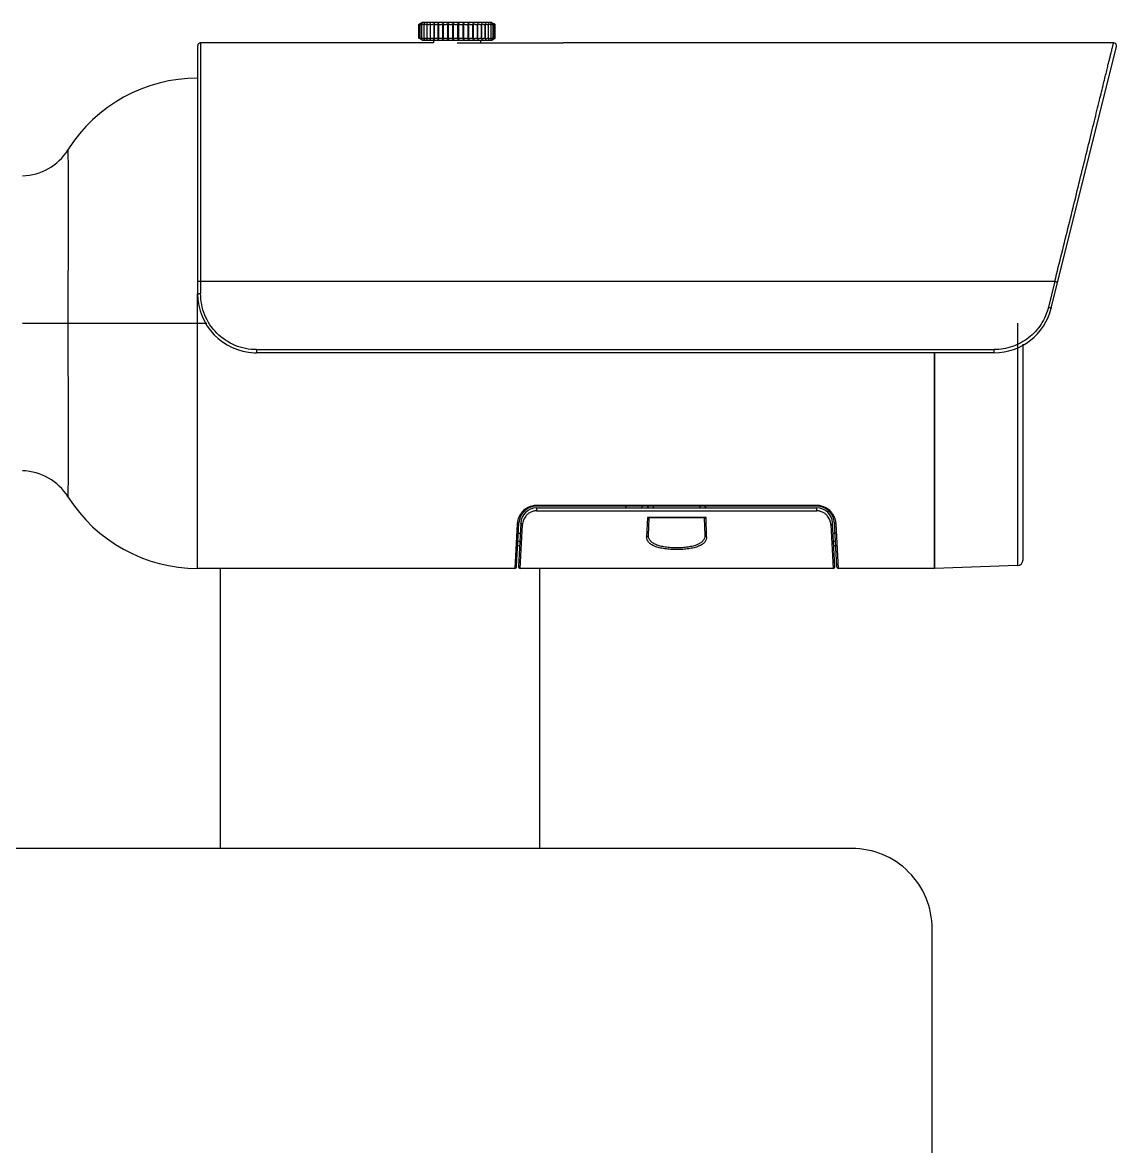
# Model space of a CAD drawing. Header units: millimetres. Extents: x 789 to 15176, y 607 to 3602.
# Drawn here: x 1492 to 2854, y 2115 to 3514 of the extents above; entities that cross this region are included whole.
import ezdxf

# ---------------------------------------------------------------- set-up
doc = ezdxf.new("R2010")
doc.units = ezdxf.units.MM
doc.layers.add('ASSEM_MEMBER_1', color=7, linetype='Continuous')

msp = doc.modelspace()

# ---------------------------------------------------------------- linework, layer by layer
for p, q in [((1738.6, 2485.9), (1738.6, 2834.4)), ((2136.2, 2485.9), (2136.2, 2834.4))]:
    msp.add_line(p, q)
msp.add_lwpolyline([(2524.5, 2485.9), (1259.6, 2485.9, 0.414214), (1159.6, 2385.9), (1159.6, 1212.7, 0.414214), (1259.6, 1112.7), (2524.5, 1112.7, 0.414214), (2624.5, 1212.7), (2624.5, 2385.9, 0.414214)], format="xyb", close=True)
at = {"layer": 'ASSEM_MEMBER_1', "color": 7, "linetype": 'Continuous'}
for p, q in [((1985.5, 3511), (1985.8, 3511.1)), ((1985.5, 3494), (1985.5, 3511)), ((1989.9, 3513.5), (1985.8, 3511.2)), ((1985.9, 3494), (1985.9, 3511)), ((1987.2, 3494), (1987.2, 3511)), ((1987.4, 3512), (1987.4, 3512)), ((1988.2, 3511.9), (1988.2, 3512)), ((1988.4, 3512), (1988.2, 3512)), ((1989.3, 3493.9), (1989.3, 3511.1)), ((2076.4, 3513.5), (1989.9, 3513.5)), ((1989.9, 3511.7), (1989.9, 3512)), ((1990.2, 3512), (1989.9, 3512)), ((1992.3, 3493.8), (1992.3, 3511.2)), ((1992.4, 3511.5), (1992.4, 3512)), ((1992.9, 3512), (1992.4, 3512)), ((1995.8, 3493), (1995.8, 3512)), ((1996.3, 3512), (1995.8, 3512)), ((1996.3, 3512), (1995.9, 3511.3)), ((1995.9, 3493.7), (1995.9, 3511.3)), ((1999.9, 3493), (1999.9, 3512)), ((2000.5, 3512), (1999.9, 3512)), ((2000.5, 3512), (2000.3, 3511.5)), ((2000.3, 3493.5), (2000.3, 3511.5)), ((2004.6, 3493), (2004.6, 3512)), ((2005.3, 3512), (2004.6, 3512)), ((2005.3, 3512), (2005.2, 3511.7)), ((2005.2, 3493.3), (2005.2, 3511.7)), ((2009.8, 3493), (2009.8, 3512)), ((2010.6, 3512), (2009.8, 3512)), ((2010.6, 3512), (2010.6, 3511.9)), ((2010.6, 3493.1), (2010.6, 3511.9)), ((2015.6, 3493), (2015.6, 3512)), ((2016.4, 3512), (2015.6, 3512)), ((2016.4, 3493), (2016.4, 3512)), ((2021.6, 3493), (2021.6, 3512)), ((2022.5, 3512), (2021.6, 3512)), ((2022.5, 3493), (2022.5, 3512)), ((2027.9, 3493), (2027.9, 3512)), ((2028.8, 3512), (2027.9, 3512)), ((2028.8, 3493), (2028.8, 3512)), ((2034.3, 3493), (2034.3, 3512)), ((2035.2, 3512), (2034.3, 3512)), ((2035.2, 3493), (2035.2, 3512)), ((2040.7, 3493), (2040.7, 3512)), ((2041.6, 3512), (2040.7, 3512)), ((2041.6, 3493), (2041.6, 3512)), ((2046.9, 3493), (2046.9, 3512)), ((2047.7, 3512), (2046.9, 3512)), ((2047.7, 3493), (2047.7, 3512)), ((2052.9, 3512), (2052.9, 3512)), ((2052.9, 3493), (2052.9, 3512)), ((2053.7, 3512), (2052.9, 3512)), ((2053.7, 3493), (2053.7, 3512)), ((2058.5, 3511.8), (2058.4, 3512)), ((2059.2, 3512), (2058.4, 3512)), ((2058.5, 3493.2), (2058.5, 3511.8)), ((2059.2, 3493), (2059.2, 3512)), ((2064.2, 3512), (2063.5, 3512)), ((2063.6, 3511.6), (2063.5, 3512)), ((2063.6, 3493.4), (2063.6, 3511.6)), ((2064.2, 3493), (2064.2, 3512)), ((2068.6, 3512), (2068, 3512)), ((2068.3, 3511.4), (2068, 3512)), ((2068.3, 3493.6), (2068.3, 3511.4)), ((2068.6, 3493), (2068.6, 3512)), ((2072.3, 3512), (2071.8, 3512)), ((2072.3, 3511.3), (2072.3, 3512)), ((2072.3, 3493.7), (2072.3, 3511.3)), ((2075.2, 3512), (2074.9, 3512)), ((2075.2, 3511.7), (2075.2, 3512)), ((2075.6, 3493.8), (2075.6, 3511.1)), ((2076.4, 3513.5), (2079, 3512)), ((2077.4, 3512), (2077.1, 3512)), ((2077.4, 3511.8), (2077.4, 3512)), ((2078.1, 3493.9), (2078.1, 3511.1)), ((2078.6, 3512), (2078.5, 3512)), ((2078.6, 3511.9), (2078.6, 3512)), ((2079.9, 3494), (2079.9, 3511)), ((2080.7, 3494), (2080.7, 3511)), ((1710.3, 3484.5), (1710.3, 3176)), ((1714, 3488.2), (1714, 3176.2)), ((2003.8, 3488.2), (1714, 3488.2)), ((1985.5, 3494), (1985.5, 3494)), ((1985.5, 3494), (1986.1, 3493.7)), ((1989.9, 3491.5), (1985.8, 3493.8)), ((1987.4, 3493), (1987.4, 3493)), ((1987.4, 3493), (1987.4, 3493)), ((1988.2, 3493), (1988.2, 3493.1)), ((1988.2, 3493), (1988.4, 3493)), ((1989.9, 3493), (1989.9, 3493.3)), ((1989.9, 3493), (1990.2, 3493)), ((1989.9, 3491.5), (2076.4, 3491.5)), ((1992.4, 3493), (1992.4, 3493.5)), ((1992.4, 3493), (1992.9, 3493)), ((1995.8, 3493), (1996.3, 3493)), ((1996.3, 3493), (1995.9, 3493.7)), ((1999.9, 3493), (2000.5, 3493)), ((2000.5, 3493), (2000.3, 3493.5)), ((2003.8, 3491.5), (2003.8, 3488.2)), ((2004.6, 3493), (2005.3, 3493)), ((2005.3, 3493), (2005.2, 3493.3)), ((2009.8, 3493), (2010.6, 3493)), ((2010.6, 3493), (2010.6, 3493.1)), ((2015.6, 3493), (2016.4, 3493)), ((2021.6, 3493), (2022.5, 3493)), ((2027.9, 3493), (2028.8, 3493)), ((2033.1, 3488), (2143.2, 3488)), ((2034.3, 3493), (2035.2, 3493)), ((2040.7, 3493), (2041.6, 3493)), ((2046.9, 3493), (2047.7, 3493)), ((2052.9, 3493), (2052.9, 3493)), ((2052.9, 3493), (2053.7, 3493)), ((2058.5, 3493.2), (2058.4, 3493)), ((2058.4, 3493), (2059.2, 3493)), ((2062.5, 3491.5), (2062.5, 3488)), ((2063.6, 3493.4), (2063.5, 3493)), ((2063.5, 3493), (2064.2, 3493)), ((2068.3, 3493.6), (2068, 3493)), ((2068, 3493), (2068.6, 3493)), ((2071.8, 3493), (2072.3, 3493)), ((2072.3, 3493), (2072.3, 3493.7)), ((2074.9, 3493), (2075.2, 3493)), ((2075.2, 3493), (2075.2, 3493.3)), ((2076.4, 3491.5), (2079, 3493)), ((2077.1, 3493), (2077.4, 3493)), ((2077.4, 3493), (2077.4, 3493.2)), ((2078.5, 3493), (2078.6, 3493)), ((2078.6, 3493), (2078.6, 3493.1)), ((2850.2, 3488.2), (2165.2, 3488.2)), ((2772.7, 3158.2), (2853.8, 3483.6)), ((2777.1, 3191.2), (1714, 3191.2)), ((2777.1, 3191.5), (2769.1, 3159.4)), ((1710.3, 2834.4), (1710.3, 3176)), ((1492.3, 3139.3), (1721.6, 3139.3)), ((2730.5, 3139.3), (2730.5, 2837.9)), ((1783.6, 3106.5), (2701.5, 3106.5)), ((1783.7, 3106.5), (1783.7, 3102.6)), ((2701.5, 3102.6), (2701.5, 3106.5)), ((2737.6, 2845.2), (2737.6, 3113.3)), ((1781, 3102.6), (1783.7, 3102.6)), ((2701.5, 3102.6), (1783.7, 3102.6)), ((2627.5, 3102.6), (2627.5, 2834.4)), ((2627.5, 2834.4), (2627.5, 3102.6)), ((2132.2, 2911.7), (2130, 2911.7)), ((2480.8, 2912.6), (2132.2, 2912.6)), ((2132.2, 2912.6), (2132.2, 2911.8)), ((2480.8, 2911.8), (2132.2, 2911.8)), ((2132.2, 2909.6), (2480.8, 2909.6)), ((2132.2, 2909.6), (2132.2, 2905.9)), ((2243.4, 2911.8), (2243.4, 2909.6)), ((2263.1, 2911.8), (2263.2, 2909.6)), ((2269.8, 2909.6), (2272, 2911.8)), ((2277.1, 2911.8), (2277.1, 2909.6)), ((2335.8, 2909.6), (2335.8, 2911.8)), ((2341, 2911.8), (2343.2, 2909.6)), ((2480.8, 2911.8), (2480.8, 2912.6)), ((2483, 2911.7), (2480.8, 2911.7)), ((2480.8, 2905.9), (2480.8, 2909.6)), ((2132.2, 2905.9), (2480.8, 2905.9)), ((2270, 2897.7), (2269.1, 2873.6)), ((2343, 2897.7), (2270, 2897.7)), ((2271.3, 2875.4), (2272.1, 2897.1)), ((2341.6, 2897.1), (2271.4, 2897.1)), ((2340.9, 2897.1), (2341.6, 2875.4)), ((2343.8, 2873.6), (2343, 2897.7)), ((2108, 2889.3), (2105.1, 2834.4)), ((2107.3, 2836.5), (2110.2, 2891)), ((2112.4, 2890.8), (2109.6, 2836.8)), ((2111.8, 2834.4), (2114.6, 2889)), ((2498.3, 2889), (2501.2, 2834.4)), ((2503.4, 2836.8), (2500.6, 2890.8)), ((2502.7, 2891), (2505.6, 2836.5)), ((2507.8, 2834.4), (2504.9, 2889.3)), ((2111.2, 2867.9), (2109, 2867.9)), ((2109.5, 2878), (2111.7, 2878)), ((2501.2, 2878), (2503.4, 2878)), ((2504, 2867.9), (2501.8, 2867.9)), ((2108.7, 2863), (2110.9, 2863)), ((2108.7, 2862.8), (2110.9, 2862.8)), ((2502, 2863), (2504.2, 2863)), ((2502, 2862.8), (2504.2, 2862.8)), ((2105.1, 2834.4), (1710.3, 2834.4)), ((2295.5, 2834.4), (2111.8, 2834.4)), ((2501.2, 2834.4), (2317.5, 2834.4)), ((2627.5, 2834.4), (2507.8, 2834.4)), ((2730.5, 2837.9), (2627.5, 2834.4))]:
    msp.add_line(p, q, dxfattribs=at)
for centre, radius, start, end in [((1920.6, 3630.6), 136.1, 298.5733, 298.7671), ((1923.3, 3625.8), 130.6, 298.7662, 299.3962), ((2064.2, 3484.7), 31.1, 58.8911, 59.1294), ((1714, 3484.5), 3.67, 90, 179.9996), ((1923.4, 3379.5), 130.3, 60.5979, 61.2324), ((2062.1, 3523.7), 35.1, 300.8746, 301.0869), ((2142.3, 5457), 1968.9, 270.0254, 270.666), ((2850.2, 3484.5), 3.67, 345.9982, 90), ((1710.3, 3253.3), 190.9, 90, 147.7528), ((1490.2, 3392.1), 69.4, 271.7476, 327.7528), ((1783.7, 3176), 73.4, 179.9978, 267.9486), ((2701.5, 3176), 73.4, 270.0022, 346.0024), ((1490.2, 2886.4), 69.4, 32.2472, 88.253), ((1710.3, 3025.3), 190.9, 212.2472, 270), ((2132.2, 2889.8), 22, 90, 177.0001), ((2132.2, 2889.8), 19.8, 89.9999, 177), ((2132, 2891.9), 20.7, 89.895, 91.3545), ((2132, 2892.3), 20.3, 89.3804, 89.8921), ((2481.3, 2897.3), 15.3, 91.4783, 92.1708), ((2480.8, 2889.8), 22, 2.9999, 90), ((2480.8, 2889.8), 19.8, 2.9999, 90), ((2481.4, 2896.8), 15.8, 89.5112, 91.4708), ((2730.2, 2845.2), 7.34, 271.909, 359.9974), ((2105.2, 2836.6), 2.2, 269.9144, 356.9619), ((2111.8, 2836.6), 2.2, 177.0138, 269.915), ((2306.7, 937.7), 1896.7, 90.0065, 90.339), ((2306.4, 991.6), 1842.8, 89.6561, 89.9984), ((2501.2, 2836.6), 2.2, 270.0842, 2.986), ((2507.8, 2836.6), 2.2, 183.0376, 270.0845)]:
    msp.add_arc(centre, radius, start, end, dxfattribs=at)
for points, knots in [([(1987.4, 3512), (1987.2, 3511.9), (1986.9, 3511.7), (1986.6, 3511.5), (1986.3, 3511.3), (1986.2, 3511.2), (1986, 3511.1), (1985.9, 3511), (1985.9, 3511), (1985.9, 3511), (1985.9, 3511)], [0, 0, 0, 0, 0.381161, 0.547799, 0.693506, 0.814699, 0.907868, 0.969835, 0.988697, 1, 1, 1, 1]), ([(1985.9, 3511), (1985.9, 3511), (1985.9, 3511), (1985.9, 3511), (1986, 3511), (1986, 3511), (1986.1, 3511), (1986.2, 3511), (1986.4, 3511.1), (1986.6, 3511.2), (1986.8, 3511.3), (1987, 3511.4)], [0, 0, 0, 0, 0.020449, 0.040457, 0.068662, 0.105296, 0.15039, 0.265151, 0.410521, 0.583673, 1, 1, 1, 1]), ([(1987, 3511.4), (1987.1, 3511.4), (1987.5, 3511.6), (1987.9, 3511.9), (1988.2, 3512)], [0, 0, 0, 0, 0.230234, 1, 1, 1, 1]), ([(1988.4, 3512), (1988.2, 3511.9), (1987.9, 3511.7), (1987.6, 3511.5), (1987.4, 3511.3), (1987.3, 3511.2), (1987.2, 3511.1), (1987.2, 3511), (1987.2, 3511)], [0, 0, 0, 0, 0.370128, 0.672677, 0.792001, 0.886959, 0.956013, 1, 1, 1, 1]), ([(1987.2, 3511), (1987.2, 3510.9), (1987.4, 3511), (1987.5, 3511), (1987.8, 3511.1), (1988.1, 3511.2), (1988.5, 3511.3), (1988.9, 3511.5), (1989.4, 3511.8), (1989.7, 3511.9), (1989.9, 3512)], [0, 0, 0, 0, 0.076934, 0.118999, 0.170065, 0.296327, 0.449268, 0.621805, 0.807465, 1, 1, 1, 1]), ([(1990.2, 3512), (1990.1, 3511.9), (1989.9, 3511.8), (1989.6, 3511.5), (1989.4, 3511.3), (1989.3, 3511.2), (1989.3, 3511.1)], [0, 0, 0, 0, 0.354916, 0.647096, 0.86354, 1, 1, 1, 1]), ([(1989.3, 3511.1), (1989.3, 3511.1), (1989.3, 3511), (1989.4, 3511), (1989.5, 3511), (1989.6, 3511), (1989.7, 3511), (1990, 3511), (1990.5, 3511.2), (1991.4, 3511.5), (1992.1, 3511.8), (1992.4, 3512)], [0, 0, 0, 0, 0.018224, 0.037406, 0.062464, 0.09582, 0.13808, 0.189145, 0.315208, 0.636536, 1, 1, 1, 1]), ([(1992.9, 3512), (1992.7, 3511.9), (1992.5, 3511.7), (1992.3, 3511.4), (1992.3, 3511.3), (1992.3, 3511.2)], [0, 0, 0, 0, 0.616239, 0.837333, 1, 1, 1, 1]), ([(1992.3, 3511.2), (1992.3, 3511.2), (1992.3, 3511.1), (1992.3, 3511), (1992.4, 3511), (1992.6, 3511), (1993, 3511), (1993.4, 3511.1), (1994, 3511.2), (1994.6, 3511.4), (1995.2, 3511.7), (1995.6, 3511.9), (1995.8, 3512)], [0, 0, 0, 0, 0.022892, 0.045867, 0.073372, 0.108136, 0.203055, 0.3302, 0.482169, 0.649844, 0.824892, 1, 1, 1, 1]), ([(1995.9, 3511.3), (1995.9, 3511.3), (1995.9, 3511.2), (1996, 3511.1), (1996.1, 3511), (1996.3, 3511), (1996.7, 3511), (1997.1, 3511), (1997.4, 3511.1), (1997.6, 3511.1), (1997.9, 3511.2), (1998.2, 3511.3), (1998.7, 3511.4), (1999.2, 3511.7), (1999.6, 3511.9), (1999.9, 3512)], [0, 0, 0, 0, 0.026824, 0.053407, 0.08361, 0.120304, 0.217576, 0.34623, 0.382506, 0.420103, 0.498586, 0.580396, 0.664274, 0.833971, 1, 1, 1, 1]), ([(2000.3, 3511.5), (2000.3, 3511.4), (2000.3, 3511.3), (2000.4, 3511.2), (2000.7, 3511), (2001.2, 3510.9), (2001.8, 3511), (2002.5, 3511.1), (2003.2, 3511.4), (2003.9, 3511.7), (2004.4, 3511.9), (2004.6, 3512)], [0, 0, 0, 0, 0.030163, 0.060068, 0.131304, 0.231672, 0.362457, 0.515491, 0.679245, 0.843406, 1, 1, 1, 1]), ([(2005.2, 3511.7), (2005.2, 3511.6), (2005.2, 3511.5), (2005.3, 3511.3), (2005.6, 3511.1), (2005.9, 3511), (2006.3, 3511), (2006.9, 3511), (2007.6, 3511.1), (2008.4, 3511.3), (2009.2, 3511.6), (2009.6, 3511.9), (2009.8, 3512)], [0, 0, 0, 0, 0.032966, 0.065841, 0.142172, 0.190461, 0.246425, 0.379708, 0.533617, 0.695298, 0.853434, 1, 1, 1, 1]), ([(2010.6, 3511.9), (2010.6, 3511.8), (2010.6, 3511.7), (2010.7, 3511.4), (2011.1, 3511.1), (2011.7, 3511), (2012.4, 3510.9), (2013.3, 3511), (2014.1, 3511.3), (2014.9, 3511.6), (2015.4, 3511.9), (2015.6, 3512)], [0, 0, 0, 0, 0.035321, 0.070908, 0.152486, 0.260598, 0.396992, 0.552197, 0.711889, 0.863747, 1, 1, 1, 1]), ([(2016.4, 3512), (2016.4, 3511.9), (2016.4, 3511.8), (2016.6, 3511.5), (2017, 3511.2), (2017.6, 3511), (2018.4, 3510.9), (2019.3, 3511), (2020.2, 3511.2), (2021, 3511.6), (2021.4, 3511.9), (2021.6, 3512)], [0, 0, 0, 0, 0.03693, 0.075231, 0.163906, 0.278608, 0.41946, 0.575673, 0.731843, 0.875493, 1, 1, 1, 1]), ([(2022.5, 3512), (2022.5, 3511.9), (2022.8, 3511.6), (2023.3, 3511.2), (2024, 3511), (2024.9, 3510.9), (2025.8, 3511), (2026.6, 3511.2), (2027.4, 3511.6), (2027.8, 3511.9), (2027.9, 3512)], [0, 0, 0, 0, 0.081557, 0.182311, 0.307907, 0.454465, 0.609469, 0.757976, 0.889471, 1, 1, 1, 1]), ([(2028.8, 3512), (2028.9, 3511.8), (2029.3, 3511.5), (2029.9, 3511.2), (2030.8, 3511), (2031.9, 3510.9), (2032.7, 3511.1), (2033.1, 3511.2)], [0, 0, 0, 0, 0.184229, 0.300372, 0.432011, 0.722159, 1, 1, 1, 1]), ([(2033.1, 3511.2), (2033.4, 3511.3), (2033.8, 3511.5), (2034.2, 3511.9), (2034.3, 3512)], [0, 0, 0, 0, 0.552225, 1, 1, 1, 1]), ([(2035.2, 3512), (2035.3, 3511.9), (2035.7, 3511.6), (2036.4, 3511.2), (2037.2, 3511), (2038.1, 3510.9), (2039, 3511), (2039.9, 3511.3), (2040.5, 3511.7), (2040.7, 3512)], [0, 0, 0, 0, 0.104258, 0.230038, 0.374828, 0.529209, 0.678443, 0.809399, 1, 1, 1, 1]), ([(2041.6, 3512), (2041.7, 3511.9), (2042.1, 3511.6), (2042.9, 3511.2), (2043.8, 3511), (2044.7, 3510.9), (2045.5, 3511), (2046.2, 3511.2), (2046.7, 3511.6), (2046.9, 3511.9), (2046.9, 3512)], [0, 0, 0, 0, 0.117515, 0.255246, 0.407793, 0.563664, 0.707553, 0.827841, 0.92247, 1, 1, 1, 1]), ([(2047.7, 3512), (2047.9, 3511.9), (2048.4, 3511.6), (2049.2, 3511.3), (2050.1, 3511), (2050.9, 3510.9), (2051.7, 3511), (2052.3, 3511.2), (2052.7, 3511.5), (2052.8, 3511.8), (2052.9, 3511.9), (2052.9, 3512)], [0, 0, 0, 0, 0.131021, 0.279656, 0.43834, 0.594331, 0.732413, 0.842727, 0.926887, 0.963691, 1, 1, 1, 1]), ([(2053.7, 3512), (2053.9, 3511.9), (2054.3, 3511.6), (2055.1, 3511.3), (2055.9, 3511.1), (2056.7, 3511), (2057.4, 3511), (2058, 3511.1), (2058.3, 3511.3), (2058.4, 3511.6), (2058.5, 3511.7), (2058.5, 3511.8)], [0, 0, 0, 0, 0.14154, 0.2967, 0.457434, 0.612005, 0.74675, 0.852661, 0.931575, 0.965819, 1, 1, 1, 1]), ([(2059.2, 3512), (2059.4, 3511.9), (2059.8, 3511.6), (2060.6, 3511.3), (2061.3, 3511.1), (2062.1, 3511), (2062.7, 3510.9), (2063.2, 3511), (2063.5, 3511.2), (2063.6, 3511.4), (2063.6, 3511.5), (2063.6, 3511.6)], [0, 0, 0, 0, 0.151712, 0.313022, 0.47578, 0.629248, 0.761198, 0.863232, 0.93698, 0.968395, 1, 1, 1, 1]), ([(2064.2, 3512), (2064.4, 3511.9), (2064.8, 3511.7), (2065.5, 3511.4), (2066.2, 3511.2), (2066.9, 3511), (2067.4, 3510.9), (2067.8, 3511), (2068.1, 3511.1), (2068.2, 3511.2), (2068.3, 3511.3), (2068.3, 3511.4), (2068.3, 3511.4)], [0, 0, 0, 0, 0.161374, 0.328391, 0.493058, 0.64563, 0.775228, 0.873888, 0.911609, 0.943191, 0.97146, 1, 1, 1, 1]), ([(2068.6, 3512), (2068.8, 3511.9), (2069.2, 3511.7), (2069.8, 3511.4), (2070.5, 3511.2), (2071, 3511), (2071.5, 3511), (2071.9, 3511), (2072.1, 3511), (2072.2, 3511.1), (2072.3, 3511.2), (2072.3, 3511.2), (2072.3, 3511.3)], [0, 0, 0, 0, 0.170684, 0.343201, 0.509884, 0.661972, 0.789825, 0.885791, 0.921438, 0.950257, 0.975063, 1, 1, 1, 1]), ([(2072.3, 3511.3), (2072.3, 3511.3), (2072.3, 3511.4), (2072.1, 3511.7), (2071.9, 3511.9), (2071.8, 3512)], [0, 0, 0, 0, 0.175799, 0.399973, 1, 1, 1, 1]), ([(2072.3, 3512), (2072.5, 3511.9), (2072.9, 3511.7), (2073.4, 3511.5), (2074, 3511.2), (2074.5, 3511.1), (2074.9, 3511), (2075.3, 3511), (2075.4, 3511), (2075.5, 3511), (2075.6, 3511.1), (2075.6, 3511.1), (2075.6, 3511.1)], [0, 0, 0, 0, 0.179451, 0.357112, 0.525776, 0.677646, 0.804175, 0.8981, 0.932093, 0.958283, 0.979355, 1, 1, 1, 1]), ([(2075.6, 3511.1), (2075.6, 3511.2), (2075.5, 3511.3), (2075.3, 3511.7), (2075.1, 3511.9), (2074.9, 3512)], [0, 0, 0, 0, 0.149572, 0.368077, 1, 1, 1, 1]), ([(2075.2, 3512), (2075.4, 3511.9), (2075.7, 3511.8), (2076.3, 3511.5), (2076.8, 3511.3), (2077.2, 3511.1), (2077.5, 3511), (2077.8, 3511), (2077.9, 3511), (2078, 3511), (2078.1, 3511), (2078.1, 3511), (2078.1, 3511), (2078.1, 3511.1)], [0, 0, 0, 0, 0.187432, 0.36969, 0.540142, 0.691903, 0.817468, 0.868294, 0.910215, 0.942992, 0.967103, 0.984405, 1, 1, 1, 1]), ([(2078.1, 3511.1), (2078.1, 3511.1), (2078.1, 3511.1), (2078, 3511.3), (2077.8, 3511.5), (2077.5, 3511.7), (2077.3, 3511.9), (2077.1, 3512)], [0, 0, 0, 0, 0.051713, 0.125065, 0.339961, 0.637133, 1, 1, 1, 1]), ([(2077.4, 3512), (2077.7, 3511.9), (2078.1, 3511.6), (2078.7, 3511.4), (2079.1, 3511.2), (2079.4, 3511.1), (2079.6, 3511), (2079.7, 3511), (2079.8, 3511), (2079.9, 3511), (2079.9, 3511), (2079.9, 3511)], [0, 0, 0, 0, 0.380141, 0.551899, 0.703437, 0.828355, 0.920542, 0.952913, 0.975833, 0.990157, 1, 1, 1, 1]), ([(2079.9, 3511), (2079.9, 3511), (2079.8, 3511.1), (2079.8, 3511.1), (2079.6, 3511.3), (2079.5, 3511.4), (2079.3, 3511.5), (2078.9, 3511.7), (2078.7, 3511.9), (2078.5, 3512)], [0, 0, 0, 0, 0.036684, 0.10192, 0.195864, 0.316095, 0.459711, 0.623694, 1, 1, 1, 1]), ([(2078.6, 3512), (2078.8, 3512), (2079.2, 3511.7), (2079.7, 3511.5), (2080, 3511.3)], [0, 0, 0, 0, 0.276414, 1, 1, 1, 1]), ([(2080.1, 3511.4), (2080, 3511.4), (2079.7, 3511.6), (2079.3, 3511.9), (2079, 3512)], [0, 0, 0, 0, 0.218281, 1, 1, 1, 1]), ([(2080, 3511.3), (2080.1, 3511.2), (2080.3, 3511.1), (2080.5, 3511.1), (2080.6, 3511), (2080.7, 3511), (2080.7, 3511), (2080.7, 3511), (2080.7, 3511)], [0, 0, 0, 0, 0.424121, 0.74201, 0.855611, 0.93669, 0.984038, 1, 1, 1, 1]), ([(2080.5, 3511.1), (2080.5, 3511.1), (2080.4, 3511.2), (2080.3, 3511.3), (2080.2, 3511.3)], [0, 0, 0, 0, 0.218883, 1, 1, 1, 1]), ([(2080.7, 3511), (2080.7, 3511), (2080.7, 3511), (2080.7, 3511), (2080.6, 3511.1), (2080.5, 3511.1), (2080.5, 3511.1)], [0, 0, 0, 0, 0.08451, 0.281378, 0.588474, 1, 1, 1, 1]), ([(1987.4, 3493), (1987.2, 3493.1), (1986.9, 3493.3), (1986.6, 3493.5), (1986.3, 3493.7), (1986.2, 3493.8), (1986, 3493.9), (1985.9, 3494), (1985.9, 3494), (1985.9, 3494), (1985.9, 3494)], [0, 0, 0, 0, 0.381233, 0.5479, 0.693637, 0.814885, 0.908087, 0.969969, 0.988756, 1, 1, 1, 1]), ([(1985.9, 3494), (1985.9, 3494), (1985.9, 3494), (1985.9, 3494), (1986, 3494), (1986, 3494), (1986.1, 3494), (1986.2, 3494), (1986.4, 3493.9), (1986.6, 3493.8), (1986.8, 3493.7), (1987, 3493.6)], [0, 0, 0, 0, 0.020527, 0.040546, 0.068736, 0.105344, 0.150418, 0.265221, 0.41066, 0.583793, 1, 1, 1, 1]), ([(1987, 3493.6), (1987.1, 3493.6), (1987.5, 3493.4), (1987.9, 3493.1), (1988.2, 3493)], [0, 0, 0, 0, 0.230167, 1, 1, 1, 1]), ([(1988.4, 3493), (1988.2, 3493.1), (1987.9, 3493.3), (1987.6, 3493.5), (1987.4, 3493.7), (1987.3, 3493.8), (1987.2, 3493.9), (1987.2, 3493.9), (1987.2, 3494)], [0, 0, 0, 0, 0.370161, 0.672744, 0.792105, 0.887119, 0.956175, 1, 1, 1, 1]), ([(1987.2, 3494), (1987.2, 3494), (1987.4, 3494), (1987.5, 3494), (1987.8, 3493.9), (1988.1, 3493.8), (1988.5, 3493.7), (1988.9, 3493.5), (1989.4, 3493.2), (1989.7, 3493.1), (1989.9, 3493)], [0, 0, 0, 0, 0.076972, 0.119028, 0.170106, 0.296387, 0.449269, 0.621776, 0.807453, 1, 1, 1, 1]), ([(1989.3, 3493.9), (1989.3, 3493.9), (1989.3, 3494), (1989.4, 3494), (1989.5, 3494), (1989.6, 3494), (1989.7, 3494), (1990, 3494), (1990.5, 3493.8), (1991.4, 3493.5), (1992.1, 3493.2), (1992.4, 3493)], [0, 0, 0, 0, 0.018168, 0.037297, 0.06235, 0.095725, 0.137993, 0.189059, 0.315162, 0.636455, 1, 1, 1, 1]), ([(1990.2, 3493), (1990.1, 3493.1), (1989.9, 3493.2), (1989.6, 3493.5), (1989.4, 3493.7), (1989.3, 3493.8), (1989.3, 3493.9)], [0, 0, 0, 0, 0.354861, 0.647005, 0.86349, 1, 1, 1, 1]), ([(1992.3, 3493.8), (1992.3, 3493.8), (1992.3, 3493.9), (1992.3, 3494), (1992.4, 3494), (1992.6, 3494), (1993, 3494), (1993.4, 3493.9), (1994, 3493.8), (1994.6, 3493.6), (1995.2, 3493.3), (1995.6, 3493.1), (1995.8, 3493)], [0, 0, 0, 0, 0.022903, 0.045843, 0.073312, 0.108075, 0.20302, 0.33018, 0.482148, 0.649789, 0.82486, 1, 1, 1, 1]), ([(1992.9, 3493), (1992.7, 3493.1), (1992.5, 3493.3), (1992.3, 3493.6), (1992.3, 3493.7), (1992.3, 3493.8)], [0, 0, 0, 0, 0.616114, 0.83722, 1, 1, 1, 1]), ([(1995.9, 3493.7), (1995.9, 3493.7), (1995.9, 3493.8), (1996, 3493.9), (1996.1, 3494), (1996.3, 3494), (1996.7, 3494), (1997.3, 3494), (1997.9, 3493.8), (1998.6, 3493.6), (1999.2, 3493.3), (1999.6, 3493.1), (1999.9, 3493)], [0, 0, 0, 0, 0.026852, 0.05345, 0.083632, 0.120303, 0.217606, 0.346275, 0.498593, 0.664216, 0.833934, 1, 1, 1, 1]), ([(2000.3, 3493.5), (2000.3, 3493.5), (2000.3, 3493.6), (2000.4, 3493.8), (2000.6, 3493.9), (2000.9, 3494), (2001.2, 3494), (2001.8, 3494), (2002.5, 3493.9), (2003.2, 3493.6), (2003.9, 3493.3), (2004.4, 3493.1), (2004.6, 3493)], [0, 0, 0, 0, 0.03017, 0.060088, 0.131288, 0.177593, 0.231882, 0.362643, 0.515645, 0.679311, 0.843427, 1, 1, 1, 1]), ([(2005.2, 3493.3), (2005.2, 3493.4), (2005.2, 3493.5), (2005.3, 3493.7), (2005.6, 3493.9), (2005.9, 3494), (2006.3, 3494), (2006.9, 3494), (2007.6, 3493.9), (2008.4, 3493.7), (2009.2, 3493.4), (2009.6, 3493.1), (2009.8, 3493)], [0, 0, 0, 0, 0.032967, 0.065853, 0.142204, 0.190473, 0.246428, 0.379732, 0.533644, 0.695289, 0.853415, 1, 1, 1, 1]), ([(2010.6, 3493.1), (2010.6, 3493.2), (2010.6, 3493.3), (2010.7, 3493.6), (2011.1, 3493.9), (2011.7, 3494), (2012.4, 3494.1), (2013.3, 3493.9), (2014.1, 3493.7), (2014.9, 3493.4), (2015.4, 3493.1), (2015.6, 3493)], [0, 0, 0, 0, 0.035316, 0.070903, 0.152504, 0.260595, 0.397009, 0.552215, 0.711885, 0.863729, 1, 1, 1, 1]), ([(2016.4, 3493), (2016.4, 3493), (2016.4, 3493.2), (2016.6, 3493.5), (2017, 3493.8), (2017.6, 3494), (2018.4, 3494.1), (2019.3, 3494), (2020.2, 3493.8), (2021, 3493.4), (2021.4, 3493.1), (2021.6, 3493)], [0, 0, 0, 0, 0.036927, 0.075224, 0.16391, 0.278606, 0.419468, 0.575687, 0.731842, 0.875475, 1, 1, 1, 1]), ([(2022.5, 3493), (2022.5, 3493.1), (2022.8, 3493.4), (2023.3, 3493.8), (2024, 3494), (2024.9, 3494.1), (2025.8, 3494), (2026.6, 3493.8), (2027.4, 3493.4), (2027.8, 3493.1), (2027.9, 3493)], [0, 0, 0, 0, 0.081553, 0.182311, 0.307904, 0.454473, 0.609481, 0.757975, 0.889454, 1, 1, 1, 1]), ([(2028.8, 3493), (2028.9, 3493.2), (2029.3, 3493.5), (2029.9, 3493.8), (2030.8, 3494), (2031.9, 3494.1), (2032.7, 3493.9), (2033.1, 3493.8)], [0, 0, 0, 0, 0.184292, 0.300475, 0.432076, 0.72214, 1, 1, 1, 1]), ([(2033.1, 3493.8), (2033.4, 3493.7), (2033.8, 3493.5), (2034.2, 3493.1), (2034.3, 3493)], [0, 0, 0, 0, 0.552195, 1, 1, 1, 1]), ([(2035.2, 3493), (2035.3, 3493.1), (2035.7, 3493.4), (2036.4, 3493.8), (2037.2, 3494), (2038.1, 3494.1), (2038.9, 3494), (2039.4, 3493.9), (2040, 3493.7), (2040.5, 3493.3), (2040.7, 3493)], [0, 0, 0, 0, 0.104236, 0.229987, 0.374747, 0.529106, 0.678315, 0.746734, 0.809433, 1, 1, 1, 1]), ([(2041.6, 3493), (2041.7, 3493.1), (2042.1, 3493.4), (2042.9, 3493.8), (2043.8, 3494), (2044.7, 3494.1), (2045.5, 3494), (2046.2, 3493.8), (2046.7, 3493.4), (2046.9, 3493.1), (2046.9, 3493)], [0, 0, 0, 0, 0.117515, 0.25524, 0.407787, 0.563668, 0.707561, 0.827835, 0.922457, 1, 1, 1, 1]), ([(2047.7, 3493), (2047.9, 3493.1), (2048.4, 3493.4), (2049.2, 3493.7), (2050.1, 3494), (2050.9, 3494.1), (2051.6, 3494), (2052.1, 3493.9), (2052.4, 3493.7), (2052.7, 3493.5), (2052.8, 3493.2), (2052.9, 3493.1), (2052.9, 3493)], [0, 0, 0, 0, 0.130979, 0.279556, 0.438191, 0.594137, 0.732178, 0.791159, 0.842777, 0.926897, 0.963701, 1, 1, 1, 1]), ([(2053.7, 3493), (2053.9, 3493.1), (2054.3, 3493.4), (2055.1, 3493.7), (2055.9, 3493.9), (2056.7, 3494), (2057.3, 3494), (2057.8, 3493.9), (2058.1, 3493.8), (2058.3, 3493.7), (2058.4, 3493.4), (2058.5, 3493.3), (2058.5, 3493.2)], [0, 0, 0, 0, 0.141499, 0.296599, 0.457292, 0.611809, 0.746526, 0.803389, 0.852723, 0.931566, 0.965817, 1, 1, 1, 1]), ([(2059.2, 3493), (2059.4, 3493.1), (2059.8, 3493.4), (2060.6, 3493.7), (2061.3, 3493.9), (2062.1, 3494), (2062.7, 3494), (2063.2, 3494), (2063.5, 3493.8), (2063.6, 3493.6), (2063.6, 3493.5), (2063.6, 3493.4)], [0, 0, 0, 0, 0.151719, 0.31302, 0.475791, 0.629249, 0.761216, 0.863252, 0.936972, 0.968375, 1, 1, 1, 1]), ([(2064.2, 3493), (2064.4, 3493.1), (2064.8, 3493.3), (2065.5, 3493.6), (2066.2, 3493.8), (2066.9, 3494), (2067.4, 3494), (2067.8, 3494), (2068.1, 3493.9), (2068.2, 3493.8), (2068.3, 3493.7), (2068.3, 3493.6), (2068.3, 3493.6)], [0, 0, 0, 0, 0.161387, 0.328401, 0.493084, 0.645653, 0.775266, 0.873927, 0.911662, 0.943245, 0.971475, 1, 1, 1, 1]), ([(2068.6, 3493), (2068.8, 3493.1), (2069.2, 3493.3), (2069.8, 3493.6), (2070.5, 3493.8), (2071, 3494), (2071.5, 3494), (2071.9, 3494), (2072.1, 3494), (2072.2, 3493.9), (2072.3, 3493.8), (2072.3, 3493.8), (2072.3, 3493.7)], [0, 0, 0, 0, 0.170692, 0.343202, 0.50989, 0.66198, 0.789829, 0.885802, 0.921455, 0.950298, 0.975108, 1, 1, 1, 1]), ([(2072.3, 3493.7), (2072.3, 3493.7), (2072.3, 3493.6), (2072.1, 3493.3), (2071.9, 3493.1), (2071.8, 3493)], [0, 0, 0, 0, 0.175678, 0.399936, 1, 1, 1, 1]), ([(2072.3, 3493), (2072.5, 3493.1), (2072.9, 3493.3), (2073.4, 3493.5), (2074, 3493.7), (2074.5, 3493.9), (2074.9, 3494), (2075.3, 3494), (2075.4, 3494), (2075.5, 3494), (2075.6, 3493.9), (2075.6, 3493.9), (2075.6, 3493.8)], [0, 0, 0, 0, 0.179444, 0.357086, 0.525736, 0.677609, 0.80411, 0.898043, 0.932031, 0.958227, 0.979338, 1, 1, 1, 1]), ([(2075.6, 3493.8), (2075.6, 3493.8), (2075.5, 3493.7), (2075.3, 3493.3), (2075.1, 3493.1), (2074.9, 3493)], [0, 0, 0, 0, 0.149357, 0.367885, 1, 1, 1, 1]), ([(2075.2, 3493), (2075.4, 3493.1), (2075.7, 3493.2), (2076.3, 3493.5), (2076.8, 3493.7), (2077.2, 3493.9), (2077.5, 3494), (2077.8, 3494), (2077.9, 3494), (2078, 3494), (2078.1, 3494), (2078.1, 3494), (2078.1, 3494), (2078.1, 3493.9)], [0, 0, 0, 0, 0.18743, 0.369676, 0.540113, 0.691889, 0.817429, 0.868243, 0.910167, 0.942946, 0.967046, 0.984349, 1, 1, 1, 1]), ([(2078.1, 3493.9), (2078.1, 3493.9), (2078.1, 3493.9), (2078, 3493.7), (2077.8, 3493.5), (2077.5, 3493.3), (2077.3, 3493.1), (2077.1, 3493)], [0, 0, 0, 0, 0.051808, 0.125081, 0.339859, 0.637094, 1, 1, 1, 1]), ([(2077.4, 3493), (2077.7, 3493.1), (2078.1, 3493.4), (2078.6, 3493.6), (2078.9, 3493.7), (2079.1, 3493.8), (2079.4, 3493.9), (2079.6, 3494), (2079.7, 3494), (2079.8, 3494), (2079.9, 3494), (2079.9, 3494), (2079.9, 3494)], [0, 0, 0, 0, 0.380168, 0.551928, 0.630622, 0.7035, 0.828427, 0.920581, 0.952957, 0.975884, 0.990187, 1, 1, 1, 1]), ([(2079.9, 3494), (2079.9, 3494), (2079.8, 3493.9), (2079.8, 3493.8), (2079.6, 3493.7), (2079.5, 3493.6), (2079.3, 3493.5), (2078.9, 3493.3), (2078.7, 3493.1), (2078.5, 3493)], [0, 0, 0, 0, 0.036794, 0.102088, 0.195948, 0.316097, 0.459694, 0.62369, 1, 1, 1, 1]), ([(2078.6, 3493), (2078.8, 3493), (2079.2, 3493.3), (2079.7, 3493.5), (2080, 3493.7)], [0, 0, 0, 0, 0.276402, 1, 1, 1, 1]), ([(2080.1, 3493.6), (2080, 3493.6), (2079.7, 3493.4), (2079.3, 3493.1), (2079, 3493)], [0, 0, 0, 0, 0.21817, 1, 1, 1, 1]), ([(2080, 3493.7), (2080.1, 3493.8), (2080.3, 3493.8), (2080.4, 3493.9), (2080.5, 3494), (2080.6, 3494), (2080.7, 3494), (2080.7, 3494), (2080.7, 3494), (2080.7, 3494)], [0, 0, 0, 0, 0.424285, 0.597758, 0.74215, 0.855673, 0.93673, 0.984131, 1, 1, 1, 1]), ([(2080.5, 3493.9), (2080.5, 3493.8), (2080.4, 3493.8), (2080.3, 3493.7), (2080.2, 3493.7)], [0, 0, 0, 0, 0.22177, 1, 1, 1, 1]), ([(2080.7, 3494), (2080.7, 3494), (2080.7, 3494), (2080.7, 3494), (2080.6, 3493.9), (2080.5, 3493.9), (2080.5, 3493.9)], [0, 0, 0, 0, 0.08331, 0.280385, 0.588187, 1, 1, 1, 1]), ([(2777.1, 3191.5), (2782.9, 3214.8), (2791.6, 3249.7), (2803, 3295.8), (2811.2, 3329.2), (2819, 3360.9), (2826.1, 3389.9), (2832.3, 3415.2), (2836.8, 3433.5), (2839.8, 3445.9), (2841.7, 3453.4), (2843.2, 3459.9), (2844.6, 3465.5), (2845.8, 3470.1), (2846.8, 3474.1), (2847.5, 3477.3), (2848.2, 3480), (2848.8, 3482.2), (2849.2, 3484), (2849.6, 3485.4), (2849.8, 3486.4), (2850, 3487.2), (2850.1, 3487.7), (2850.2, 3487.9), (2850.2, 3488.1), (2850.2, 3488.1), (2850.3, 3488.2), (2850.2, 3488.2)], [0, 0, 0, 0, 0.236389, 0.352749, 0.466182, 0.574182, 0.673148, 0.75922, 0.829659, 0.858809, 0.88413, 0.905913, 0.92451, 0.940191, 0.953258, 0.964104, 0.973083, 0.980423, 0.986316, 0.990935, 0.99445, 0.997016, 0.998735, 0.999306, 0.999699, 0.999927, 1, 1, 1, 1]), ([(1548.9, 3355.1), (1548.8, 3355.2), (1548.9, 3354.7), (1548.9, 3354.6), (1548.9, 3353.8), (1548.9, 3352.8), (1548.9, 3351.1), (1548.9, 3349.1), (1548.9, 3345.4), (1549, 3339.8), (1549, 3331.8), (1549.1, 3322.2), (1549.2, 3310.9), (1549.2, 3297.9), (1549.2, 3283.1), (1549.1, 3260), (1549, 3227.6), (1548.9, 3185), (1548.9, 3155), (1548.9, 3139.3)], [0, 0, 0, 0, 0.001123, 0.002518, 0.004461, 0.009971, 0.017609, 0.027329, 0.03908, 0.068474, 0.105444, 0.149917, 0.201992, 0.262193, 0.330953, 0.407861, 0.582717, 0.782195, 1, 1, 1, 1]), ([(1714, 3191.2), (1713.5, 3191.2), (1712.8, 3191.1), (1712, 3191.1), (1711.4, 3191.1), (1710.9, 3191.1), (1710.6, 3191), (1710.4, 3191), (1710.3, 3191), (1710.3, 3191)], [0, 0, 0, 0, 0.366513, 0.544859, 0.704261, 0.833539, 0.926712, 0.980781, 1, 1, 1, 1]), ([(2780.6, 3190.1), (2780.6, 3190.1), (2780.5, 3190.1), (2780.4, 3190.2), (2780, 3190.3), (2779.6, 3190.5), (2779.1, 3190.6), (2778.2, 3190.9), (2777.5, 3191), (2777.1, 3191.2)], [0, 0, 0, 0, 0.01763, 0.068075, 0.156689, 0.282299, 0.440633, 0.621078, 1, 1, 1, 1]), ([(1710.3, 3176), (1710.3, 3176), (1710.4, 3176), (1710.6, 3176.1), (1711, 3176.1), (1711.4, 3176.1), (1712, 3176.1), (1712.8, 3176.2), (1713.5, 3176.2), (1714, 3176.2)], [0, 0, 0, 0, 0.021707, 0.079154, 0.17169, 0.295693, 0.446652, 0.618935, 1, 1, 1, 1]), ([(1783.6, 3106.5), (1774.5, 3106.5), (1756.2, 3110.1), (1733, 3125.7), (1717.5, 3148.8), (1714, 3167.2), (1714, 3176.2)], [0, 0, 0, 0, 0.250166, 0.500221, 0.750145, 1, 1, 1, 1]), ([(2769.1, 3159.4), (2767.3, 3151.9), (2761.1, 3137.5), (2745.2, 3120.3), (2724.7, 3109.1), (2709.2, 3106.5), (2701.5, 3106.5)], [0, 0, 0, 0, 0.249868, 0.499808, 0.749855, 1, 1, 1, 1]), ([(2769.1, 3159.3), (2769.6, 3159.2), (2770.2, 3159), (2771.1, 3158.8), (2771.6, 3158.6), (2772.1, 3158.5), (2772.4, 3158.4), (2772.6, 3158.3), (2772.7, 3158.2), (2772.7, 3158.2)], [0, 0, 0, 0, 0.380185, 0.552498, 0.703667, 0.827959, 0.920755, 0.978363, 1, 1, 1, 1]), ([(1548.9, 3139.3), (1548.9, 3123.6), (1548.9, 3093.6), (1549, 3051), (1549.1, 3018.5), (1549.2, 2995.5), (1549.2, 2980.7), (1549.2, 2967.6), (1549.1, 2956.4), (1549, 2946.8), (1549, 2939.8), (1548.9, 2935), (1548.9, 2932.1), (1548.9, 2929.5), (1548.9, 2927.4), (1548.9, 2925.8), (1548.9, 2924.7), (1548.9, 2924.1), (1548.9, 2923.7), (1548.9, 2923.5), (1548.9, 2923.5)], [0, 0, 0, 0, 0.217805, 0.417283, 0.592139, 0.669047, 0.737807, 0.798008, 0.850083, 0.894556, 0.931526, 0.947187, 0.96092, 0.972671, 0.982391, 0.990029, 0.995539, 0.997482, 0.998877, 1, 1, 1, 1]), ([(2131.5, 2912.6), (2128.1, 2912.5), (2121.6, 2910.9), (2115.3, 2906), (2111.8, 2901.5), (2110, 2898.1), (2108.8, 2894.7), (2108.4, 2892.5), (2108.3, 2891.3)], [0, 0, 0, 0, 0.298794, 0.565384, 0.685497, 0.797374, 0.901562, 1, 1, 1, 1]), ([(2504.7, 2891.3), (2504.5, 2892.4), (2504.1, 2894.7), (2503, 2898.1), (2501.1, 2901.5), (2497.7, 2906), (2492.7, 2909.8), (2486.6, 2912), (2483.2, 2912.6), (2481.5, 2912.6)], [0, 0, 0, 0, 0.098243, 0.202309, 0.31384, 0.433563, 0.699933, 0.847151, 1, 1, 1, 1]), ([(2132.2, 2905.9), (2130.8, 2905.9), (2128, 2905.6), (2124.2, 2904.1), (2121.1, 2902.1), (2118, 2898.9), (2115.5, 2894.6), (2114.7, 2890.8), (2114.6, 2889)], [0, 0, 0, 0, 0.157741, 0.307923, 0.44685, 0.574306, 0.800193, 1, 1, 1, 1]), ([(2271.4, 2897.1), (2271.2, 2897.1), (2270.6, 2897.3), (2270.2, 2897.5), (2270, 2897.7)], [0, 0, 0, 0, 0.454023, 1, 1, 1, 1]), ([(2341.6, 2897.1), (2341.8, 2897.1), (2342.3, 2897.3), (2342.8, 2897.5), (2343, 2897.7)], [0, 0, 0, 0, 0.4541, 1, 1, 1, 1]), ([(2498.3, 2889), (2498.3, 2890.8), (2497.5, 2894.6), (2495, 2898.9), (2491.9, 2902.1), (2488.7, 2904.1), (2484.9, 2905.6), (2482.2, 2905.9), (2480.8, 2905.9)], [0, 0, 0, 0, 0.199808, 0.425708, 0.553171, 0.692107, 0.842286, 1, 1, 1, 1]), ([(2108, 2889.3), (2108.6, 2889.3), (2109.6, 2889.6), (2110.2, 2890.5), (2110.2, 2891)], [0, 0, 0, 0, 0.53928, 1, 1, 1, 1]), ([(2114.6, 2889), (2114, 2889), (2112.8, 2889.4), (2112.4, 2890.4), (2112.4, 2890.8)], [0, 0, 0, 0, 0.61952, 1, 1, 1, 1]), ([(2498.3, 2889), (2498.9, 2889), (2499.8, 2889.3), (2500.5, 2890.1), (2500.6, 2890.6), (2500.6, 2890.8)], [0, 0, 0, 0, 0.533116, 0.784839, 1, 1, 1, 1]), ([(2504.9, 2889.3), (2504.4, 2889.3), (2503.4, 2889.6), (2502.8, 2890.5), (2502.7, 2891)], [0, 0, 0, 0, 0.539132, 1, 1, 1, 1]), ([(2269.1, 2873.6), (2269.7, 2873.5), (2270.5, 2873.8), (2271.2, 2874.7), (2271.3, 2875.2), (2271.3, 2875.4)], [0, 0, 0, 0, 0.515712, 0.771164, 1, 1, 1, 1]), ([(2343.8, 2873.6), (2343.9, 2872.4), (2343.5, 2870), (2341.5, 2866.6), (2338.2, 2863.9), (2333.6, 2861.6), (2327.9, 2859.9), (2321.4, 2858.6), (2314.1, 2857.9), (2306.5, 2857.6), (2298.9, 2857.9), (2291.6, 2858.6), (2285, 2859.9), (2279.3, 2861.6), (2274.8, 2863.9), (2271.4, 2866.6), (2269.4, 2870), (2269.1, 2872.4), (2269.1, 2873.6)], [0, 0, 0, 0, 0.039732, 0.080875, 0.128302, 0.185171, 0.25241, 0.328997, 0.412596, 0.499975, 0.587336, 0.670996, 0.747638, 0.814849, 0.871735, 0.919156, 0.960259, 1, 1, 1, 1]), ([(2341.6, 2875.4), (2341.7, 2874.3), (2341.3, 2871.9), (2339.5, 2868.6), (2336.3, 2865.9), (2332, 2863.6), (2326.7, 2861.9), (2320.4, 2860.7), (2313.6, 2859.9), (2306.4, 2859.7), (2299.3, 2859.9), (2292.4, 2860.7), (2286.2, 2861.9), (2280.9, 2863.6), (2276.6, 2865.9), (2273.5, 2868.6), (2271.6, 2871.9), (2271.3, 2874.3), (2271.3, 2875.4)], [0, 0, 0, 0, 0.041294, 0.083623, 0.131688, 0.188605, 0.255541, 0.331468, 0.414244, 0.500588, 0.586879, 0.669513, 0.74524, 0.811959, 0.868687, 0.916595, 0.958785, 1, 1, 1, 1]), ([(2343.8, 2873.6), (2343.3, 2873.5), (2342.4, 2873.8), (2341.8, 2874.7), (2341.6, 2875.2), (2341.6, 2875.4)], [0, 0, 0, 0, 0.515965, 0.77134, 1, 1, 1, 1])]:
    msp.add_open_spline(points, degree=3, knots=knots, dxfattribs=at)
for points in [[(2108.3, 2891.3), (2108.2, 2890.7), (2108.1, 2890), (2108, 2889.3)], [(2504.9, 2889.3), (2504.9, 2890), (2504.8, 2890.7), (2504.7, 2891.3)]]:
    msp.add_open_spline(points, degree=3, dxfattribs=at)

doc.saveas('drawing.dxf')
